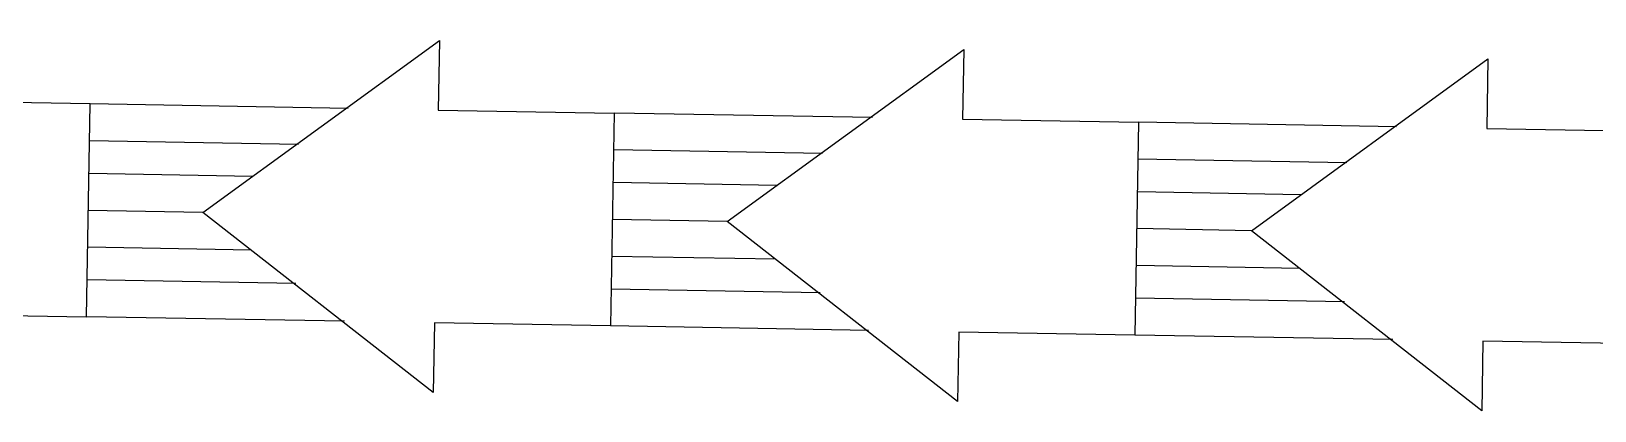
# Model space of a CAD drawing. Header units: metres. Extents: x -1164 to -1017, y 3 to 563.
# Drawn here: x -1040.854 to -1038.171, y 511.568 to 512.219 of the extents above; entities that cross this region are included whole.
import ezdxf

# ---------------------------------------------------------------- set-up
doc = ezdxf.new("R2010")
doc.units = ezdxf.units.M

# ---------------------------------------------------------------- blocks, each defined once
blk = doc.blocks.new('T2DPAA-T2D-C3S-SD-M2D-100020_250_dwg-40816774-DRG 2873021 - motorway level drainage')
at = {"color": 253, "lineweight": 25, "true_color": 0xa3a3a3}
for p, q in [((67.8421, -458.7394), (67.756, -458.3913)), ((67.9237, -458.8061), (67.8175, -458.3761)), ((67.7689, -458.6778), (67.7014, -458.4048)), ((67.6461, -458.7082), (67.5786, -458.4351)), ((67.5688, -458.8938), (67.4626, -458.4638)), ((67.61, -458.7967), (67.524, -458.4486)), ((68.1397, -459.6798), (68.0334, -459.2498)), ((68.058, -459.6131), (67.972, -459.265)), ((67.9848, -459.5515), (67.9174, -459.2785)), ((67.8259, -459.6704), (67.7399, -459.3223)), ((67.862, -459.5819), (67.7945, -459.3089)), ((67.7847, -459.7675), (67.6785, -459.3375)), ((68.3556, -460.5535), (68.2493, -460.1235)), ((68.2008, -460.4252), (68.1333, -460.1522)), ((68.2739, -460.4868), (68.1879, -460.1387)), ((68.0779, -460.4556), (68.0104, -460.1826)), ((68.0007, -460.6412), (67.8944, -460.2112)), ((68.0418, -460.5442), (67.9558, -460.1961))]:
    blk.add_line(p, q, dxfattribs=at)
at = {"color": 253, "lineweight": 25, "true_color": 0xa3a3a3, "flags": 128}
for points in [[(67.4241, -457.5462), (67.4713, -457.7374), (67.274, -458.1989), (67.39, -458.1703), (67.4625, -458.4637), (67.8175, -458.376), (67.7449, -458.0825), (67.861, -458.0539), (67.4713, -457.7374)], [(67.6872, -458.6111), (68.0769, -458.9276), (67.9608, -458.9563), (68.0334, -459.2497), (67.6785, -459.3375), (67.6059, -459.044), (67.4899, -459.0726), (67.6872, -458.6111), (67.64, -458.42)], [(67.9032, -459.4848), (68.2928, -459.8013), (68.1768, -459.83), (68.2493, -460.1235), (67.8944, -460.2112), (67.8218, -459.9177), (67.7058, -459.9464), (67.9032, -459.4848), (67.8559, -459.2937)], [(68.1191, -460.3585), (68.5087, -460.675), (68.3927, -460.7037), (68.4652, -460.9972), (68.1103, -461.0849), (68.0378, -460.7914), (67.9217, -460.8201), (68.1191, -460.3585), (68.0719, -460.1674)]]:
    blk.add_lwpolyline(points, dxfattribs=at)
blk = doc.blocks.new('T2DPAA-T2D-PWC-SD-M2D-100001_ProposedDrainage_rvt-2-DRG 2873021 - motorway level drainage')
at = {"color": 253, "lineweight": 25, "true_color": 0xa3a3a3, "rotation": 75.11694444444437}
blk.add_blockref('T2DPAA-T2D-C3S-SD-M2D-100020_250_dwg-40816774-DRG 2873021 - motorway level drainage', (-1569.5164, 564.2847), dxfattribs=at)

msp = doc.modelspace()

# ---------------------------------------------------------------- block references
at = {"lineweight": 5}
msp.add_blockref('T2DPAA-T2D-PWC-SD-M2D-100001_ProposedDrainage_rvt-2-DRG 2873021 - motorway level drainage', (68.3458246, 0), dxfattribs=at)

doc.saveas('drawing.dxf')
